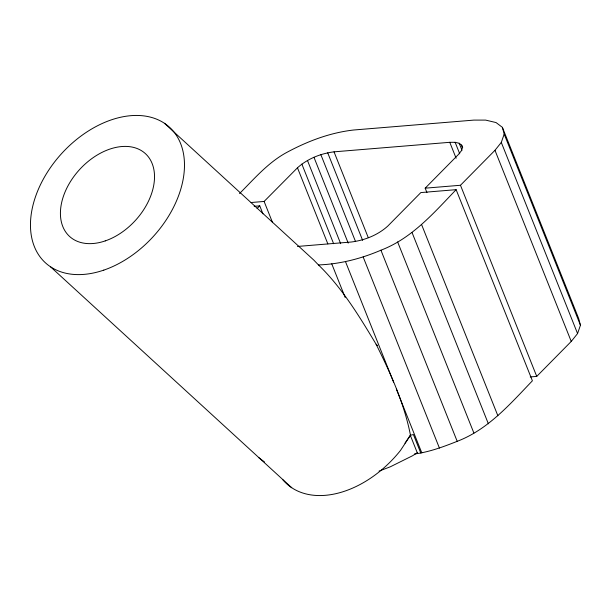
<?xml version="1.0" encoding="UTF-8"?>
<svg xmlns="http://www.w3.org/2000/svg" width="611" height="611" viewBox="0 0 611 611"><rect width="100%" height="100%" fill="white"/><g stroke="black" fill="none" stroke-linecap="round" stroke-linejoin="round"><path stroke-width="0.92" d="M426.952 192.602L425.18 188.173L460.473 185.27L494.971 150.306L501.295 142.432L504.182 134.099L502.387 127.348L496.056 122.567L485.615 120.1L473.907 120.1L353.532 130.021C330.337 132.648 308.158 140.988 287.659 151.94C268.565 161.968 254.527 178.534 239.527 193.557M530.241 376.934L536.741 376.399L571.239 341.434L577.563 333.56L580.45 325.228L578.655 318.468L502.387 127.348M420.78 453.026L413.418 434.558L410.302 435.292L404.978 443.174M425.18 188.173L458.288 154.629L461.236 150.955L462.351 147.74L461.649 145.12L459.197 143.264L455.142 142.31L449.772 142.31L334.026 151.841C320.699 153.506 307.509 158.738 297.473 167.796L264.112 201.447L251.113 202.516M164.435 123.277L313.855 260.141L318.468 264.937C340.037 264.12 361.132 258.69 380.928 250.205C411.906 238.359 433.802 212.949 456.127 189.67L532.402 380.798C510.07 404.077 488.174 429.487 457.196 441.325C443.387 446.809 429.266 452.064 414.449 453.988M257.094 208.527L259.751 205.846L262.929 213.812M417.267 452.751L412.624 455.714L390.36 466.781L379.026 471.112M254.176 206.304L259.751 205.846M456.127 189.67L420.842 192.58L387.71 226.154C377.69 235.159 364.546 240.352 351.264 242.017L297.458 246.447M258.812 457.67L264.441 461.916M318.468 264.937C342.091 287.766 359.299 316.299 376.116 344.26L377.506 345.543M50.499 266.77L291.722 487.723M376.116 344.26C390.605 373.298 404.222 403.229 410.477 435.253L400.503 450.422A91.887 61.81 -47.5 0 1 282.549 479.429M504.182 134.099L580.45 325.228M501.295 142.432L577.563 333.56M494.971 150.306L571.239 341.434M461.649 145.12L462.71 147.778M459.197 143.264L462.015 150.344M455.142 142.31L459.732 153.812M449.772 142.31L456.127 158.234M460.473 185.27L536.741 376.399M421.613 224.649L497.881 415.778M412.112 232.692L488.38 423.813M397.624 241.925L473.892 433.046M380.928 250.205L457.196 441.325M334.026 151.841L368.273 237.671M327.702 152.803L362.659 240.406M363.155 256.964L439.431 448.092M320.859 154.659L355.465 241.376M313.962 157.287L348.209 243.117M307.478 160.502L340.671 243.674M345.536 261.745L393.553 382.081M396.379 389.161L421.804 452.873M410.302 435.292L417.573 453.515M301.857 164.084L333.637 243.72M297.473 167.796L327.84 243.888M331.75 263.837L345.169 297.465M264.112 201.447L272.59 222.679M103.817 270.115A91.887 61.81 -47.5 0 0 175.907 134.634A91.887 61.81 -47.5 0 0 42.678 180.321A91.887 61.81 -47.5 0 0 103.817 270.115M105.237 240.902A56.143 37.767 -47.5 0 0 149.283 158.127A56.143 37.767 -47.5 0 0 67.882 186.034A56.143 37.767 -47.5 0 0 105.237 240.902"/></g></svg>
